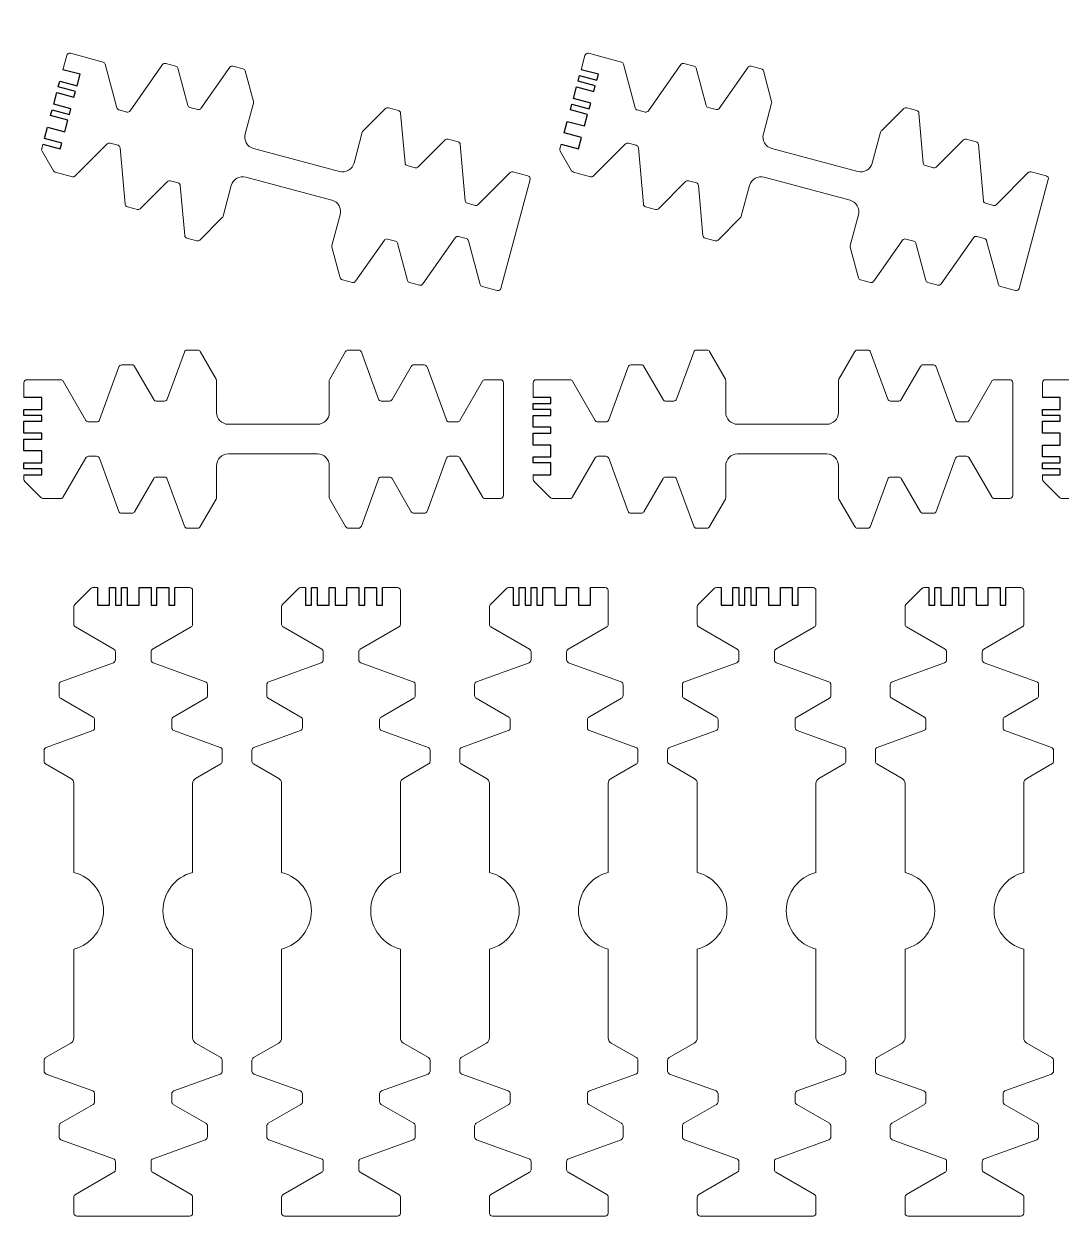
# Model space of a CAD drawing. Header units: millimetres. Extents: x -10 to 1112, y -3314 to 0.
# Drawn here: x 171.6 to 346.3, y -1236.9 to -1036.1 of the extents above; entities that cross this region are included whole.
import ezdxf

# ---------------------------------------------------------------- set-up
doc = ezdxf.new("R2010")
doc.units = ezdxf.units.MM
doc.layers.get('0').update_dxf_attribs({"lineweight": 25, "true_color": 0xffffff})
for name, color, linetype, lineweight, true_color in [('High_Quality', 5, 'Continuous', 25, 0x0000ff), ('Medium_Quality', 4, 'Continuous', 25, 0x00ffff), ('Normal_Quality', 3, 'Continuous', 25, 0x00ff00)]:
    doc.layers.add(name, color=color, linetype=linetype, lineweight=lineweight, true_color=true_color)

# ---------------------------------------------------------------- blocks, each defined once
blk = doc.blocks.new('CTST_UTST_52')
at = {"layer": 'High_Quality'}
for p, q in [((0, 0), (0, -3)), ((1, -3), (1, 0)), ((1, 0), (3, 0)), ((3, 0), (3, -3)), ((5, -3), (5, 0)), ((5, 0), (6, 0)), ((6, 0), (6, -3)), ((7, -3), (7, 0)), ((7, 0), (9, 0)), ((9, 0), (9, -3)), ((10, -3), (10, 0)), ((10, 0), (11, 0)), ((11, 0), (11, -3)), ((13, -3), (13, 0)), ((0, -3), (1, -3)), ((3, -3), (5, -3)), ((6, -3), (7, -3)), ((9, -3), (10, -3)), ((11, -3), (13, -3))]:
    blk.add_line(p, q, dxfattribs=at)
at = {"layer": 'High_Quality', "color": 5, "linetype": 'Continuous', "lineweight": 13, "true_color": 0x0000ff}
for p, q in [((-3.75, -6.64), (2.85, -10.45)), ((15.75, -6.64), (9.15, -10.45)), ((-6.25, -18.64), (-0.65, -21.88)), ((18.25, -18.64), (12.65, -21.88)), ((-8.75, -29.7), (-4.12, -32.38)), ((20.75, -29.7), (16.12, -32.38)), ((3.5, -34.44), (3.5, -49.44)), ((8.5, -34.44), (8.5, -49.44)), ((-8.75, -54.19), (-4.12, -51.51)), ((20.75, -54.19), (16.12, -51.51)), ((-6.25, -65.24), (-0.65, -62.01)), ((18.25, -65.24), (12.65, -62.01)), ((-3.75, -77.24), (2.85, -73.43)), ((15.75, -77.24), (9.15, -73.43))]:
    blk.add_line(p, q, dxfattribs=at)
for centre, start, end in [((1.5, -34.44), 0, 90), ((10.5, -34.44), 90, 180), ((1.5, -49.44), 270, 0), ((10.5, -49.44), 180, 270)]:
    blk.add_arc(centre, 2, start, end, dxfattribs=at)
at = {"layer": 'Medium_Quality', "color": 4, "linetype": 'Continuous', "lineweight": 13, "true_color": 0x00ffff}
for p, q in [((-3.87, -32.44), (1.5, -32.44)), ((15.87, -32.44), (10.5, -32.44)), ((-3.87, -51.44), (1.5, -51.44)), ((15.87, -51.44), (10.5, -51.44))]:
    blk.add_line(p, q, dxfattribs=at)
for centre, start, end in [((-3.87, -31.94), 240, 270), ((15.87, -31.94), 270, 300), ((-3.87, -51.94), 90, 120), ((15.87, -51.94), 60, 90), ((-8.5, -54.62), 120, 180)]:
    blk.add_arc(centre, 0.5, start, end, dxfattribs=at)
at = {"layer": 'Normal_Quality', "color": 3, "lineweight": 13, "true_color": 0x00ff00}
for p, q in [((-0.79, 0), (0, 0)), ((13, 0), (15.5, 0)), ((-3.85, -2.85), (-1.15, -0.15))]:
    blk.add_line(p, q, dxfattribs=at)
at = {"layer": 'Normal_Quality', "color": 3, "linetype": 'Continuous', "lineweight": 13, "true_color": 0x00ff00}
for p, q in [((16, -0.5), (16, -6.21)), ((-4, -3.21), (-4, -6.21)), ((3.1, -12.26), (3.1, -10.89)), ((8.9, -12.26), (8.9, -10.89)), ((-6.17, -15.99), (2.77, -12.73)), ((18.17, -15.99), (9.23, -12.73)), ((-6.5, -16.46), (-6.5, -18.21)), ((18.5, -16.46), (18.5, -18.21)), ((-0.4, -23.68), (-0.4, -22.31)), ((12.4, -23.68), (12.4, -22.31)), ((-8.67, -27.04), (-0.73, -24.15)), ((20.67, -27.04), (12.73, -24.15)), ((-9, -27.51), (-9, -29.27)), ((21, -27.51), (21, -29.27)), ((-9, -56.37), (-9, -54.62)), ((21, -56.37), (21, -54.62)), ((-8.67, -56.84), (-0.73, -59.73)), ((20.67, -56.84), (12.73, -59.73)), ((-0.4, -60.2), (-0.4, -61.58)), ((12.4, -60.2), (12.4, -61.58)), ((-6.5, -67.43), (-6.5, -65.68)), ((18.5, -67.43), (18.5, -65.68)), ((-6.17, -67.9), (2.77, -71.16)), ((18.17, -67.9), (9.23, -71.16)), ((3.1, -71.63), (3.1, -73)), ((8.9, -71.63), (8.9, -73)), ((-4, -80.29), (-4, -77.68)), ((16, -80.29), (16, -77.68)), ((-3.5, -80.79), (15.5, -80.79))]:
    blk.add_line(p, q, dxfattribs=at)
at = {"layer": 'Normal_Quality', "color": 3, "lineweight": 13, "true_color": 0x00ff00}
for centre, start, end in [((15.5, -0.5), 0, 90), ((-0.79, -0.5), 90, 135), ((-3.5, -3.21), 135, 180)]:
    blk.add_arc(centre, 0.5, start, end, dxfattribs=at)
at = {"layer": 'Normal_Quality', "color": 3, "linetype": 'Continuous', "lineweight": 13, "true_color": 0x00ff00}
for centre, start, end in [((-3.5, -6.21), 180, 240), ((15.5, -6.21), 300, 0), ((2.6, -10.89), 0, 60), ((9.4, -10.89), 120, 180), ((2.6, -12.26), 290, 0), ((9.4, -12.26), 180, 250), ((-6, -16.46), 110, 180), ((18, -16.46), 0, 70), ((-6, -18.21), 180, 240), ((18, -18.21), 300, 0), ((-0.9, -22.31), 0, 60), ((12.9, -22.31), 120, 180), ((-0.9, -23.68), 290, 0), ((12.9, -23.68), 180, 250), ((-8.5, -27.51), 110, 180), ((20.5, -27.51), 0, 70), ((-8.5, -29.27), 180, 240), ((20.5, -29.27), 300, 0), ((20.5, -54.62), 0, 60), ((-8.5, -56.37), 180, 250), ((20.5, -56.37), 290, 0), ((-0.9, -60.2), 0, 70), ((12.9, -60.2), 110, 180), ((-0.9, -61.58), 300, 0), ((12.9, -61.58), 180, 240), ((-6, -65.68), 120, 180), ((18, -65.68), 0, 60), ((-6, -67.43), 180, 250), ((18, -67.43), 290, 0), ((2.6, -71.63), 0, 70), ((9.4, -71.63), 110, 180), ((2.6, -73), 300, 0), ((9.4, -73), 180, 240), ((-3.5, -77.68), 120, 180), ((15.5, -77.68), 0, 60), ((-3.5, -80.29), 180, 270), ((15.5, -80.29), 270, 0)]:
    blk.add_arc(centre, 0.5, start, end, dxfattribs=at)
blk = doc.blocks.new('CTST_UTST_53')
at = {"layer": 'High_Quality'}
for p, q in [((0, 0), (0, -3)), ((2, -3), (2, 0)), ((2, 0), (4, 0)), ((4, 0), (4, -3)), ((6, -3), (6, 0)), ((6, 0), (7, 0)), ((7, 0), (7, -3)), ((8, -3), (8, 0)), ((8, 0), (10, 0)), ((10, 0), (10, -3)), ((11, -3), (11, 0)), ((11, 0), (12, 0)), ((12, 0), (12, -3)), ((13, -3), (13, 0)), ((0, -3), (2, -3)), ((4, -3), (6, -3)), ((7, -3), (8, -3)), ((10, -3), (11, -3)), ((12, -3), (13, -3))]:
    blk.add_line(p, q, dxfattribs=at)
at = {"layer": 'High_Quality', "color": 5, "linetype": 'Continuous', "lineweight": 13, "true_color": 0x0000ff}
for p, q in [((-3.75, -6.64), (2.85, -10.45)), ((15.75, -6.64), (9.15, -10.45)), ((-6.25, -18.64), (-0.65, -21.88)), ((18.25, -18.64), (12.65, -21.88)), ((-8.75, -29.7), (-4.12, -32.38)), ((20.75, -29.7), (16.12, -32.38)), ((3.5, -34.44), (3.5, -49.44)), ((8.5, -34.44), (8.5, -49.44)), ((-8.75, -54.19), (-4.12, -51.51)), ((20.75, -54.19), (16.12, -51.51)), ((-6.25, -65.24), (-0.65, -62.01)), ((18.25, -65.24), (12.65, -62.01)), ((-3.75, -77.24), (2.85, -73.43)), ((15.75, -77.24), (9.15, -73.43))]:
    blk.add_line(p, q, dxfattribs=at)
for centre, start, end in [((1.5, -34.44), 0, 90), ((10.5, -34.44), 90, 180), ((1.5, -49.44), 270, 0), ((10.5, -49.44), 180, 270)]:
    blk.add_arc(centre, 2, start, end, dxfattribs=at)
at = {"layer": 'Medium_Quality', "color": 4, "linetype": 'Continuous', "lineweight": 13, "true_color": 0x00ffff}
for p, q in [((-3.87, -32.44), (1.5, -32.44)), ((15.87, -32.44), (10.5, -32.44)), ((-3.87, -51.44), (1.5, -51.44)), ((15.87, -51.44), (10.5, -51.44))]:
    blk.add_line(p, q, dxfattribs=at)
for centre, start, end in [((-3.87, -31.94), 240, 270), ((15.87, -31.94), 270, 300), ((-3.87, -51.94), 90, 120), ((15.87, -51.94), 60, 90), ((-8.5, -54.62), 120, 180)]:
    blk.add_arc(centre, 0.5, start, end, dxfattribs=at)
at = {"layer": 'Normal_Quality', "color": 3, "lineweight": 13, "true_color": 0x00ff00}
for p, q in [((-0.79, 0), (0, 0)), ((13, 0), (15.5, 0)), ((-3.85, -2.85), (-1.15, -0.15))]:
    blk.add_line(p, q, dxfattribs=at)
at = {"layer": 'Normal_Quality', "color": 3, "linetype": 'Continuous', "lineweight": 13, "true_color": 0x00ff00}
for p, q in [((16, -0.5), (16, -6.21)), ((-4, -3.21), (-4, -6.21)), ((3.1, -12.26), (3.1, -10.89)), ((8.9, -12.26), (8.9, -10.89)), ((-6.17, -15.99), (2.77, -12.73)), ((18.17, -15.99), (9.23, -12.73)), ((-6.5, -16.46), (-6.5, -18.21)), ((18.5, -16.46), (18.5, -18.21)), ((-0.4, -23.68), (-0.4, -22.31)), ((12.4, -23.68), (12.4, -22.31)), ((-8.67, -27.04), (-0.73, -24.15)), ((20.67, -27.04), (12.73, -24.15)), ((-9, -27.51), (-9, -29.27)), ((21, -27.51), (21, -29.27)), ((-9, -56.37), (-9, -54.62)), ((21, -56.37), (21, -54.62)), ((-8.67, -56.84), (-0.73, -59.73)), ((20.67, -56.84), (12.73, -59.73)), ((-0.4, -60.2), (-0.4, -61.58)), ((12.4, -60.2), (12.4, -61.58)), ((-6.5, -67.43), (-6.5, -65.68)), ((18.5, -67.43), (18.5, -65.68)), ((-6.17, -67.9), (2.77, -71.16)), ((18.17, -67.9), (9.23, -71.16)), ((3.1, -71.63), (3.1, -73)), ((8.9, -71.63), (8.9, -73)), ((-4, -80.29), (-4, -77.68)), ((16, -80.29), (16, -77.68)), ((-3.5, -80.79), (15.5, -80.79))]:
    blk.add_line(p, q, dxfattribs=at)
at = {"layer": 'Normal_Quality', "color": 3, "lineweight": 13, "true_color": 0x00ff00}
for centre, start, end in [((15.5, -0.5), 0, 90), ((-0.79, -0.5), 90, 135), ((-3.5, -3.21), 135, 180)]:
    blk.add_arc(centre, 0.5, start, end, dxfattribs=at)
at = {"layer": 'Normal_Quality', "color": 3, "linetype": 'Continuous', "lineweight": 13, "true_color": 0x00ff00}
for centre, start, end in [((-3.5, -6.21), 180, 240), ((15.5, -6.21), 300, 0), ((2.6, -10.89), 0, 60), ((9.4, -10.89), 120, 180), ((2.6, -12.26), 290, 0), ((9.4, -12.26), 180, 250), ((-6, -16.46), 110, 180), ((18, -16.46), 0, 70), ((-6, -18.21), 180, 240), ((18, -18.21), 300, 0), ((-0.9, -22.31), 0, 60), ((12.9, -22.31), 120, 180), ((-0.9, -23.68), 290, 0), ((12.9, -23.68), 180, 250), ((-8.5, -27.51), 110, 180), ((20.5, -27.51), 0, 70), ((-8.5, -29.27), 180, 240), ((20.5, -29.27), 300, 0), ((20.5, -54.62), 0, 60), ((-8.5, -56.37), 180, 250), ((20.5, -56.37), 290, 0), ((-0.9, -60.2), 0, 70), ((12.9, -60.2), 110, 180), ((-0.9, -61.58), 300, 0), ((12.9, -61.58), 180, 240), ((-6, -65.68), 120, 180), ((18, -65.68), 0, 60), ((-6, -67.43), 180, 250), ((18, -67.43), 290, 0), ((2.6, -71.63), 0, 70), ((9.4, -71.63), 110, 180), ((2.6, -73), 300, 0), ((9.4, -73), 180, 240), ((-3.5, -77.68), 120, 180), ((15.5, -77.68), 0, 60), ((-3.5, -80.29), 180, 270), ((15.5, -80.29), 270, 0)]:
    blk.add_arc(centre, 0.5, start, end, dxfattribs=at)
blk = doc.blocks.new('CTST_UTST_62')
at = {"layer": 'High_Quality'}
for p, q in [((0, 0), (0, -3)), ((1, -3), (1, 0)), ((1, 0), (2, 0)), ((2, 0), (2, -3)), ((4, -3), (4, 0)), ((4, 0), (6, 0)), ((6, 0), (6, -3)), ((7, -3), (7, 0)), ((7, 0), (9, 0)), ((9, 0), (9, -3)), ((10, -3), (10, 0)), ((10, 0), (11, 0)), ((11, 0), (11, -3)), ((13, -3), (13, 0)), ((0, -3), (1, -3)), ((2, -3), (4, -3)), ((6, -3), (7, -3)), ((9, -3), (10, -3)), ((11, -3), (13, -3))]:
    blk.add_line(p, q, dxfattribs=at)
at = {"layer": 'High_Quality', "color": 5, "linetype": 'Continuous', "lineweight": 13, "true_color": 0x0000ff}
for p, q in [((-3.75, -6.64), (2.85, -10.45)), ((15.75, -6.64), (9.15, -10.45)), ((-6.25, -18.64), (-0.65, -21.88)), ((18.25, -18.64), (12.65, -21.88)), ((-8.75, -29.7), (-4.12, -32.38)), ((20.75, -29.7), (16.12, -32.38)), ((3.5, -34.44), (3.5, -49.44)), ((8.5, -34.44), (8.5, -49.44)), ((-8.75, -54.19), (-4.12, -51.51)), ((20.75, -54.19), (16.12, -51.51)), ((-6.25, -65.24), (-0.65, -62.01)), ((18.25, -65.24), (12.65, -62.01)), ((-3.75, -77.24), (2.85, -73.43)), ((15.75, -77.24), (9.15, -73.43))]:
    blk.add_line(p, q, dxfattribs=at)
for centre, start, end in [((1.5, -34.44), 0, 90), ((10.5, -34.44), 90, 180), ((1.5, -49.44), 270, 0), ((10.5, -49.44), 180, 270)]:
    blk.add_arc(centre, 2, start, end, dxfattribs=at)
at = {"layer": 'Medium_Quality', "color": 4, "linetype": 'Continuous', "lineweight": 13, "true_color": 0x00ffff}
for p, q in [((-3.87, -32.44), (1.5, -32.44)), ((15.87, -32.44), (10.5, -32.44)), ((-3.87, -51.44), (1.5, -51.44)), ((15.87, -51.44), (10.5, -51.44))]:
    blk.add_line(p, q, dxfattribs=at)
for centre, start, end in [((-3.87, -31.94), 240, 270), ((15.87, -31.94), 270, 300), ((-3.87, -51.94), 90, 120), ((15.87, -51.94), 60, 90), ((-8.5, -54.62), 120, 180)]:
    blk.add_arc(centre, 0.5, start, end, dxfattribs=at)
at = {"layer": 'Normal_Quality', "color": 3, "lineweight": 13, "true_color": 0x00ff00}
for p, q in [((-0.79, 0), (0, 0)), ((13, 0), (15.5, 0)), ((-3.85, -2.85), (-1.15, -0.15))]:
    blk.add_line(p, q, dxfattribs=at)
at = {"layer": 'Normal_Quality', "color": 3, "linetype": 'Continuous', "lineweight": 13, "true_color": 0x00ff00}
for p, q in [((16, -0.5), (16, -6.21)), ((-4, -3.21), (-4, -6.21)), ((3.1, -12.26), (3.1, -10.89)), ((8.9, -12.26), (8.9, -10.89)), ((-6.17, -15.99), (2.77, -12.73)), ((18.17, -15.99), (9.23, -12.73)), ((-6.5, -16.46), (-6.5, -18.21)), ((18.5, -16.46), (18.5, -18.21)), ((-0.4, -23.68), (-0.4, -22.31)), ((12.4, -23.68), (12.4, -22.31)), ((-8.67, -27.04), (-0.73, -24.15)), ((20.67, -27.04), (12.73, -24.15)), ((-9, -27.51), (-9, -29.27)), ((21, -27.51), (21, -29.27)), ((-9, -56.37), (-9, -54.62)), ((21, -56.37), (21, -54.62)), ((-8.67, -56.84), (-0.73, -59.73)), ((20.67, -56.84), (12.73, -59.73)), ((-0.4, -60.2), (-0.4, -61.58)), ((12.4, -60.2), (12.4, -61.58)), ((-6.5, -67.43), (-6.5, -65.68)), ((18.5, -67.43), (18.5, -65.68)), ((-6.17, -67.9), (2.77, -71.16)), ((18.17, -67.9), (9.23, -71.16)), ((3.1, -71.63), (3.1, -73)), ((8.9, -71.63), (8.9, -73)), ((-4, -80.29), (-4, -77.68)), ((16, -80.29), (16, -77.68)), ((-3.5, -80.79), (15.5, -80.79))]:
    blk.add_line(p, q, dxfattribs=at)
at = {"layer": 'Normal_Quality', "color": 3, "lineweight": 13, "true_color": 0x00ff00}
for centre, start, end in [((15.5, -0.5), 0, 90), ((-0.79, -0.5), 90, 135), ((-3.5, -3.21), 135, 180)]:
    blk.add_arc(centre, 0.5, start, end, dxfattribs=at)
at = {"layer": 'Normal_Quality', "color": 3, "linetype": 'Continuous', "lineweight": 13, "true_color": 0x00ff00}
for centre, start, end in [((-3.5, -6.21), 180, 240), ((15.5, -6.21), 300, 0), ((2.6, -10.89), 0, 60), ((9.4, -10.89), 120, 180), ((2.6, -12.26), 290, 0), ((9.4, -12.26), 180, 250), ((-6, -16.46), 110, 180), ((18, -16.46), 0, 70), ((-6, -18.21), 180, 240), ((18, -18.21), 300, 0), ((-0.9, -22.31), 0, 60), ((12.9, -22.31), 120, 180), ((-0.9, -23.68), 290, 0), ((12.9, -23.68), 180, 250), ((-8.5, -27.51), 110, 180), ((20.5, -27.51), 0, 70), ((-8.5, -29.27), 180, 240), ((20.5, -29.27), 300, 0), ((20.5, -54.62), 0, 60), ((-8.5, -56.37), 180, 250), ((20.5, -56.37), 290, 0), ((-0.9, -60.2), 0, 70), ((12.9, -60.2), 110, 180), ((-0.9, -61.58), 300, 0), ((12.9, -61.58), 180, 240), ((-6, -65.68), 120, 180), ((18, -65.68), 0, 60), ((-6, -67.43), 180, 250), ((18, -67.43), 290, 0), ((2.6, -71.63), 0, 70), ((9.4, -71.63), 110, 180), ((2.6, -73), 300, 0), ((9.4, -73), 180, 240), ((-3.5, -77.68), 120, 180), ((15.5, -77.68), 0, 60), ((-3.5, -80.29), 180, 270), ((15.5, -80.29), 270, 0)]:
    blk.add_arc(centre, 0.5, start, end, dxfattribs=at)
blk = doc.blocks.new('CTST_UTST_63')
at = {"layer": 'High_Quality'}
for p, q in [((0, 0), (0, -3)), ((2, -3), (2, 0)), ((2, 0), (3, 0)), ((3, 0), (3, -3)), ((5, -3), (5, 0)), ((5, 0), (7, 0)), ((7, 0), (7, -3)), ((8, -3), (8, 0)), ((8, 0), (10, 0)), ((10, 0), (10, -3)), ((11, -3), (11, 0)), ((11, 0), (12, 0)), ((12, 0), (12, -3)), ((13, -3), (13, 0)), ((0, -3), (2, -3)), ((3, -3), (5, -3)), ((7, -3), (8, -3)), ((10, -3), (11, -3)), ((12, -3), (13, -3))]:
    blk.add_line(p, q, dxfattribs=at)
at = {"layer": 'High_Quality', "color": 5, "linetype": 'Continuous', "lineweight": 13, "true_color": 0x0000ff}
for p, q in [((-3.75, -6.64), (2.85, -10.45)), ((15.75, -6.64), (9.15, -10.45)), ((-6.25, -18.64), (-0.65, -21.88)), ((18.25, -18.64), (12.65, -21.88)), ((-8.75, -29.7), (-4.12, -32.38)), ((20.75, -29.7), (16.12, -32.38)), ((3.5, -34.44), (3.5, -49.44)), ((8.5, -34.44), (8.5, -49.44)), ((-8.75, -54.19), (-4.12, -51.51)), ((20.75, -54.19), (16.12, -51.51)), ((-6.25, -65.24), (-0.65, -62.01)), ((18.25, -65.24), (12.65, -62.01)), ((-3.75, -77.24), (2.85, -73.43)), ((15.75, -77.24), (9.15, -73.43))]:
    blk.add_line(p, q, dxfattribs=at)
for centre, start, end in [((1.5, -34.44), 0, 90), ((10.5, -34.44), 90, 180), ((1.5, -49.44), 270, 0), ((10.5, -49.44), 180, 270)]:
    blk.add_arc(centre, 2, start, end, dxfattribs=at)
at = {"layer": 'Medium_Quality', "color": 4, "linetype": 'Continuous', "lineweight": 13, "true_color": 0x00ffff}
for p, q in [((-3.87, -32.44), (1.5, -32.44)), ((15.87, -32.44), (10.5, -32.44)), ((-3.87, -51.44), (1.5, -51.44)), ((15.87, -51.44), (10.5, -51.44))]:
    blk.add_line(p, q, dxfattribs=at)
for centre, start, end in [((-3.87, -31.94), 240, 270), ((15.87, -31.94), 270, 300), ((-3.87, -51.94), 90, 120), ((15.87, -51.94), 60, 90), ((-8.5, -54.62), 120, 180)]:
    blk.add_arc(centre, 0.5, start, end, dxfattribs=at)
at = {"layer": 'Normal_Quality', "color": 3, "lineweight": 13, "true_color": 0x00ff00}
for p, q in [((-0.79, 0), (0, 0)), ((13, 0), (15.5, 0)), ((-3.85, -2.85), (-1.15, -0.15))]:
    blk.add_line(p, q, dxfattribs=at)
at = {"layer": 'Normal_Quality', "color": 3, "linetype": 'Continuous', "lineweight": 13, "true_color": 0x00ff00}
for p, q in [((16, -0.5), (16, -6.21)), ((-4, -3.21), (-4, -6.21)), ((3.1, -12.26), (3.1, -10.89)), ((8.9, -12.26), (8.9, -10.89)), ((-6.17, -15.99), (2.77, -12.73)), ((18.17, -15.99), (9.23, -12.73)), ((-6.5, -16.46), (-6.5, -18.21)), ((18.5, -16.46), (18.5, -18.21)), ((-0.4, -23.68), (-0.4, -22.31)), ((12.4, -23.68), (12.4, -22.31)), ((-8.67, -27.04), (-0.73, -24.15)), ((20.67, -27.04), (12.73, -24.15)), ((-9, -27.51), (-9, -29.27)), ((21, -27.51), (21, -29.27)), ((-9, -56.37), (-9, -54.62)), ((21, -56.37), (21, -54.62)), ((-8.67, -56.84), (-0.73, -59.73)), ((20.67, -56.84), (12.73, -59.73)), ((-0.4, -60.2), (-0.4, -61.58)), ((12.4, -60.2), (12.4, -61.58)), ((-6.5, -67.43), (-6.5, -65.68)), ((18.5, -67.43), (18.5, -65.68)), ((-6.17, -67.9), (2.77, -71.16)), ((18.17, -67.9), (9.23, -71.16)), ((3.1, -71.63), (3.1, -73)), ((8.9, -71.63), (8.9, -73)), ((-4, -80.29), (-4, -77.68)), ((16, -80.29), (16, -77.68)), ((-3.5, -80.79), (15.5, -80.79))]:
    blk.add_line(p, q, dxfattribs=at)
at = {"layer": 'Normal_Quality', "color": 3, "lineweight": 13, "true_color": 0x00ff00}
for centre, start, end in [((15.5, -0.5), 0, 90), ((-0.79, -0.5), 90, 135), ((-3.5, -3.21), 135, 180)]:
    blk.add_arc(centre, 0.5, start, end, dxfattribs=at)
at = {"layer": 'Normal_Quality', "color": 3, "linetype": 'Continuous', "lineweight": 13, "true_color": 0x00ff00}
for centre, start, end in [((-3.5, -6.21), 180, 240), ((15.5, -6.21), 300, 0), ((2.6, -10.89), 0, 60), ((9.4, -10.89), 120, 180), ((2.6, -12.26), 290, 0), ((9.4, -12.26), 180, 250), ((-6, -16.46), 110, 180), ((18, -16.46), 0, 70), ((-6, -18.21), 180, 240), ((18, -18.21), 300, 0), ((-0.9, -22.31), 0, 60), ((12.9, -22.31), 120, 180), ((-0.9, -23.68), 290, 0), ((12.9, -23.68), 180, 250), ((-8.5, -27.51), 110, 180), ((20.5, -27.51), 0, 70), ((-8.5, -29.27), 180, 240), ((20.5, -29.27), 300, 0), ((20.5, -54.62), 0, 60), ((-8.5, -56.37), 180, 250), ((20.5, -56.37), 290, 0), ((-0.9, -60.2), 0, 70), ((12.9, -60.2), 110, 180), ((-0.9, -61.58), 300, 0), ((12.9, -61.58), 180, 240), ((-6, -65.68), 120, 180), ((18, -65.68), 0, 60), ((-6, -67.43), 180, 250), ((18, -67.43), 290, 0), ((2.6, -71.63), 0, 70), ((9.4, -71.63), 110, 180), ((2.6, -73), 300, 0), ((9.4, -73), 180, 240), ((-3.5, -77.68), 120, 180), ((15.5, -77.68), 0, 60), ((-3.5, -80.29), 180, 270), ((15.5, -80.29), 270, 0)]:
    blk.add_arc(centre, 0.5, start, end, dxfattribs=at)
blk = doc.blocks.new('CTST_UTST_64')
at = {"layer": 'High_Quality'}
for p, q in [((0, 0), (0, -3)), ((1, -3), (1, 0)), ((1, 0), (2, 0)), ((2, 0), (2, -3)), ((3, -3), (3, 0)), ((3, 0), (5, 0)), ((5, 0), (5, -3)), ((7, -3), (7, 0)), ((7, 0), (9, 0)), ((9, 0), (9, -3)), ((10, -3), (10, 0)), ((10, 0), (11, 0)), ((11, 0), (11, -3)), ((13, -3), (13, 0)), ((0, -3), (1, -3)), ((2, -3), (3, -3)), ((5, -3), (7, -3)), ((9, -3), (10, -3)), ((11, -3), (13, -3))]:
    blk.add_line(p, q, dxfattribs=at)
at = {"layer": 'High_Quality', "color": 5, "linetype": 'Continuous', "lineweight": 13, "true_color": 0x0000ff}
for p, q in [((-3.75, -6.64), (2.85, -10.45)), ((15.75, -6.64), (9.15, -10.45)), ((-6.25, -18.64), (-0.65, -21.88)), ((18.25, -18.64), (12.65, -21.88)), ((-8.75, -29.7), (-4.12, -32.38)), ((20.75, -29.7), (16.12, -32.38)), ((3.5, -34.44), (3.5, -49.44)), ((8.5, -34.44), (8.5, -49.44)), ((-8.75, -54.19), (-4.12, -51.51)), ((20.75, -54.19), (16.12, -51.51)), ((-6.25, -65.24), (-0.65, -62.01)), ((18.25, -65.24), (12.65, -62.01)), ((-3.75, -77.24), (2.85, -73.43)), ((15.75, -77.24), (9.15, -73.43))]:
    blk.add_line(p, q, dxfattribs=at)
for centre, start, end in [((1.5, -34.44), 0, 90), ((10.5, -34.44), 90, 180), ((1.5, -49.44), 270, 0), ((10.5, -49.44), 180, 270)]:
    blk.add_arc(centre, 2, start, end, dxfattribs=at)
at = {"layer": 'Medium_Quality', "color": 4, "linetype": 'Continuous', "lineweight": 13, "true_color": 0x00ffff}
for p, q in [((-3.87, -32.44), (1.5, -32.44)), ((15.87, -32.44), (10.5, -32.44)), ((-3.87, -51.44), (1.5, -51.44)), ((15.87, -51.44), (10.5, -51.44))]:
    blk.add_line(p, q, dxfattribs=at)
for centre, start, end in [((-3.87, -31.94), 240, 270), ((15.87, -31.94), 270, 300), ((-3.87, -51.94), 90, 120), ((15.87, -51.94), 60, 90), ((-8.5, -54.62), 120, 180)]:
    blk.add_arc(centre, 0.5, start, end, dxfattribs=at)
at = {"layer": 'Normal_Quality', "color": 3, "lineweight": 13, "true_color": 0x00ff00}
for p, q in [((-0.79, 0), (0, 0)), ((13, 0), (15.5, 0)), ((-3.85, -2.85), (-1.15, -0.15))]:
    blk.add_line(p, q, dxfattribs=at)
at = {"layer": 'Normal_Quality', "color": 3, "linetype": 'Continuous', "lineweight": 13, "true_color": 0x00ff00}
for p, q in [((16, -0.5), (16, -6.21)), ((-4, -3.21), (-4, -6.21)), ((3.1, -12.26), (3.1, -10.89)), ((8.9, -12.26), (8.9, -10.89)), ((-6.17, -15.99), (2.77, -12.73)), ((18.17, -15.99), (9.23, -12.73)), ((-6.5, -16.46), (-6.5, -18.21)), ((18.5, -16.46), (18.5, -18.21)), ((-0.4, -23.68), (-0.4, -22.31)), ((12.4, -23.68), (12.4, -22.31)), ((-8.67, -27.04), (-0.73, -24.15)), ((20.67, -27.04), (12.73, -24.15)), ((-9, -27.51), (-9, -29.27)), ((21, -27.51), (21, -29.27)), ((-9, -56.37), (-9, -54.62)), ((21, -56.37), (21, -54.62)), ((-8.67, -56.84), (-0.73, -59.73)), ((20.67, -56.84), (12.73, -59.73)), ((-0.4, -60.2), (-0.4, -61.58)), ((12.4, -60.2), (12.4, -61.58)), ((-6.5, -67.43), (-6.5, -65.68)), ((18.5, -67.43), (18.5, -65.68)), ((-6.17, -67.9), (2.77, -71.16)), ((18.17, -67.9), (9.23, -71.16)), ((3.1, -71.63), (3.1, -73)), ((8.9, -71.63), (8.9, -73)), ((-4, -80.29), (-4, -77.68)), ((16, -80.29), (16, -77.68)), ((-3.5, -80.79), (15.5, -80.79))]:
    blk.add_line(p, q, dxfattribs=at)
at = {"layer": 'Normal_Quality', "color": 3, "lineweight": 13, "true_color": 0x00ff00}
for centre, start, end in [((15.5, -0.5), 0, 90), ((-0.79, -0.5), 90, 135), ((-3.5, -3.21), 135, 180)]:
    blk.add_arc(centre, 0.5, start, end, dxfattribs=at)
at = {"layer": 'Normal_Quality', "color": 3, "linetype": 'Continuous', "lineweight": 13, "true_color": 0x00ff00}
for centre, start, end in [((-3.5, -6.21), 180, 240), ((15.5, -6.21), 300, 0), ((2.6, -10.89), 0, 60), ((9.4, -10.89), 120, 180), ((2.6, -12.26), 290, 0), ((9.4, -12.26), 180, 250), ((-6, -16.46), 110, 180), ((18, -16.46), 0, 70), ((-6, -18.21), 180, 240), ((18, -18.21), 300, 0), ((-0.9, -22.31), 0, 60), ((12.9, -22.31), 120, 180), ((-0.9, -23.68), 290, 0), ((12.9, -23.68), 180, 250), ((-8.5, -27.51), 110, 180), ((20.5, -27.51), 0, 70), ((-8.5, -29.27), 180, 240), ((20.5, -29.27), 300, 0), ((20.5, -54.62), 0, 60), ((-8.5, -56.37), 180, 250), ((20.5, -56.37), 290, 0), ((-0.9, -60.2), 0, 70), ((12.9, -60.2), 110, 180), ((-0.9, -61.58), 300, 0), ((12.9, -61.58), 180, 240), ((-6, -65.68), 120, 180), ((18, -65.68), 0, 60), ((-6, -67.43), 180, 250), ((18, -67.43), 290, 0), ((2.6, -71.63), 0, 70), ((9.4, -71.63), 110, 180), ((2.6, -73), 300, 0), ((9.4, -73), 180, 240), ((-3.5, -77.68), 120, 180), ((15.5, -77.68), 0, 60), ((-3.5, -80.29), 180, 270), ((15.5, -80.29), 270, 0)]:
    blk.add_arc(centre, 0.5, start, end, dxfattribs=at)
blk = doc.blocks.new('CTLG_NT06_05')
at = {"layer": 'High_Quality'}
for p, q in [((0, 0), (0, -3)), ((2, -3), (2, 0)), ((2, 0), (3, 0)), ((3, 0), (3, -3)), ((4, -3), (4, 0)), ((4, 0), (5, 0)), ((5, 0), (5, -3)), ((7, -3), (7, 0)), ((7, 0), (9, 0)), ((9, 0), (9, -3)), ((10, -3), (10, 0)), ((10, 0), (12, 0)), ((12, 0), (12, -3)), ((13, -3), (13, 0)), ((0, -3), (2, -3)), ((3, -3), (4, -3)), ((5, -3), (7, -3)), ((9, -3), (10, -3)), ((12, -3), (13, -3))]:
    blk.add_line(p, q, dxfattribs=at)
at = {"layer": 'High_Quality', "color": 5, "linetype": 'Continuous', "lineweight": 13, "true_color": 0x0000ff}
for centre, start, end in [((-5.67, -54.44), 284.4775, 75.5225), ((17.67, -54.44), 104.4775, 255.5225)]:
    blk.add_arc(centre, 6.67, start, end, dxfattribs=at)
at = {"layer": 'Medium_Quality', "color": 4, "linetype": 'Continuous', "lineweight": 13, "true_color": 0x00ffff}
for p, q in [((-3.75, -6.64), (2.75, -10.4)), ((15.75, -6.64), (9.25, -10.4)), ((-6.25, -18.64), (-0.75, -21.82)), ((18.25, -18.64), (12.75, -21.82)), ((-8.75, -29.7), (-4.5, -32.16)), ((20.75, -29.7), (16.5, -32.16)), ((-4, -33.02), (-4, -47.99)), ((16, -33.02), (16, -47.99)), ((-4, -75.87), (-4, -60.9)), ((16, -75.87), (16, -60.9)), ((-8.75, -79.19), (-4.5, -76.73)), ((20.75, -79.19), (16.5, -76.73)), ((-6.25, -90.24), (-0.75, -87.07)), ((18.25, -90.24), (12.75, -87.07)), ((-3.75, -102.24), (2.75, -98.49)), ((15.75, -102.24), (9.25, -98.49))]:
    blk.add_line(p, q, dxfattribs=at)
for centre, start, end in [((-5, -33.02), 0, 60), ((17, -33.02), 120, 180), ((-5, -75.87), 300, 0), ((17, -75.87), 180, 240)]:
    blk.add_arc(centre, 1, start, end, dxfattribs=at)
at = {"layer": 'Normal_Quality', "color": 3, "lineweight": 13, "true_color": 0x00ff00}
for p, q in [((13, 0), (15.5, 0)), ((-3.85, -2.85), (-1.15, -0.15)), ((-0.79, 0), (0, 0))]:
    blk.add_line(p, q, dxfattribs=at)
at = {"layer": 'Normal_Quality', "color": 3, "linetype": 'Continuous', "lineweight": 13, "true_color": 0x00ff00}
for p, q in [((16, -0.5), (16, -6.21)), ((-4, -3.21), (-4, -6.21)), ((3, -10.83), (3, -12.19)), ((9, -10.83), (9, -12.19)), ((2.67, -12.66), (-6.17, -15.88)), ((9.33, -12.66), (18.17, -15.88)), ((-6.5, -16.35), (-6.5, -18.21)), ((18.5, -16.35), (18.5, -18.21)), ((-0.83, -24.08), (-8.67, -26.94)), ((-0.5, -22.25), (-0.5, -23.61)), ((12.5, -22.25), (12.5, -23.61)), ((12.83, -24.08), (20.67, -26.94)), ((-9, -27.41), (-9, -29.27)), ((21, -27.41), (21, -29.27)), ((-9, -81.48), (-9, -79.62)), ((21, -81.48), (21, -79.62)), ((-0.83, -84.8), (-8.67, -81.95)), ((12.83, -84.8), (20.67, -81.95)), ((-0.5, -86.64), (-0.5, -85.27)), ((12.5, -86.64), (12.5, -85.27)), ((-6.5, -92.54), (-6.5, -90.68)), ((18.5, -92.54), (18.5, -90.68)), ((2.67, -96.23), (-6.17, -93.01)), ((9.33, -96.23), (18.17, -93.01)), ((3, -98.06), (3, -96.7)), ((9, -98.06), (9, -96.7)), ((-4, -105.39), (-4, -102.68)), ((16, -105.39), (16, -102.68)), ((15.5, -105.89), (-3.5, -105.89))]:
    blk.add_line(p, q, dxfattribs=at)
at = {"layer": 'Normal_Quality', "color": 3, "lineweight": 13, "true_color": 0x00ff00}
for centre, start, end in [((-0.79, -0.5), 90, 135), ((15.5, -0.5), 0, 90), ((-3.5, -3.21), 135, 180)]:
    blk.add_arc(centre, 0.5, start, end, dxfattribs=at)
at = {"layer": 'Normal_Quality', "color": 3, "linetype": 'Continuous', "lineweight": 13, "true_color": 0x00ff00}
for centre, start, end in [((-3.5, -6.21), 180, 240), ((15.5, -6.21), 300, 0), ((2.5, -10.83), 0, 60), ((9.5, -10.83), 120, 180), ((2.5, -12.19), 290, 0), ((9.5, -12.19), 180, 250), ((-6, -16.35), 110, 180), ((18, -16.35), 0, 70), ((-6, -18.21), 180, 240), ((18, -18.21), 300, 0), ((-1, -22.25), 0, 60), ((13, -22.25), 120, 180), ((-1, -23.61), 290, 0), ((13, -23.61), 180, 250), ((-8.5, -27.41), 110, 180), ((20.5, -27.41), 0, 70), ((-8.5, -29.27), 180, 240), ((20.5, -29.27), 300, 0), ((-8.5, -79.62), 120, 180), ((20.5, -79.62), 0, 60), ((-8.5, -81.48), 180, 250), ((20.5, -81.48), 290, 0), ((-1, -85.27), 0, 70), ((13, -85.27), 110, 180), ((-1, -86.64), 300, 0), ((13, -86.64), 180, 240), ((-6, -90.68), 120, 180), ((18, -90.68), 0, 60), ((-6, -92.54), 180, 250), ((18, -92.54), 290, 0), ((2.5, -96.7), 0, 70), ((9.5, -96.7), 110, 180), ((2.5, -98.06), 300, 0), ((9.5, -98.06), 180, 240), ((-3.5, -102.68), 120, 180), ((15.5, -102.68), 0, 60), ((-3.5, -105.39), 180, 270), ((15.5, -105.39), 270, 0)]:
    blk.add_arc(centre, 0.5, start, end, dxfattribs=at)
blk = doc.blocks.new('CTLG_NT06_06')
at = {"layer": 'High_Quality'}
for p, q in [((0, 0), (0, -3)), ((1, -3), (1, 0)), ((1, 0), (2, 0)), ((2, 0), (2, -3)), ((4, -3), (4, 0)), ((4, 0), (5, 0)), ((5, 0), (5, -3)), ((7, -3), (7, 0)), ((7, 0), (9, 0)), ((9, 0), (9, -3)), ((10, -3), (10, 0)), ((10, 0), (12, 0)), ((12, 0), (12, -3)), ((13, -3), (13, 0)), ((0, -3), (1, -3)), ((2, -3), (4, -3)), ((5, -3), (7, -3)), ((9, -3), (10, -3)), ((12, -3), (13, -3))]:
    blk.add_line(p, q, dxfattribs=at)
at = {"layer": 'High_Quality', "color": 5, "linetype": 'Continuous', "lineweight": 13, "true_color": 0x0000ff}
for centre, start, end in [((-5.67, -54.44), 284.4775, 75.5225), ((17.67, -54.44), 104.4775, 255.5225)]:
    blk.add_arc(centre, 6.67, start, end, dxfattribs=at)
at = {"layer": 'Medium_Quality', "color": 4, "linetype": 'Continuous', "lineweight": 13, "true_color": 0x00ffff}
for p, q in [((-3.75, -6.64), (2.75, -10.4)), ((15.75, -6.64), (9.25, -10.4)), ((-6.25, -18.64), (-0.75, -21.82)), ((18.25, -18.64), (12.75, -21.82)), ((-8.75, -29.7), (-4.5, -32.16)), ((20.75, -29.7), (16.5, -32.16)), ((-4, -33.02), (-4, -47.99)), ((16, -33.02), (16, -47.99)), ((-4, -75.87), (-4, -60.9)), ((16, -75.87), (16, -60.9)), ((-8.75, -79.19), (-4.5, -76.73)), ((20.75, -79.19), (16.5, -76.73)), ((-6.25, -90.24), (-0.75, -87.07)), ((18.25, -90.24), (12.75, -87.07)), ((-3.75, -102.24), (2.75, -98.49)), ((15.75, -102.24), (9.25, -98.49))]:
    blk.add_line(p, q, dxfattribs=at)
for centre, start, end in [((-5, -33.02), 0, 60), ((17, -33.02), 120, 180), ((-5, -75.87), 300, 0), ((17, -75.87), 180, 240)]:
    blk.add_arc(centre, 1, start, end, dxfattribs=at)
at = {"layer": 'Normal_Quality', "color": 3, "lineweight": 13, "true_color": 0x00ff00}
for p, q in [((13, 0), (15.5, 0)), ((-3.85, -2.85), (-1.15, -0.15)), ((-0.79, 0), (0, 0))]:
    blk.add_line(p, q, dxfattribs=at)
at = {"layer": 'Normal_Quality', "color": 3, "linetype": 'Continuous', "lineweight": 13, "true_color": 0x00ff00}
for p, q in [((16, -0.5), (16, -6.21)), ((-4, -3.21), (-4, -6.21)), ((3, -10.83), (3, -12.19)), ((9, -10.83), (9, -12.19)), ((2.67, -12.66), (-6.17, -15.88)), ((9.33, -12.66), (18.17, -15.88)), ((-6.5, -16.35), (-6.5, -18.21)), ((18.5, -16.35), (18.5, -18.21)), ((-0.83, -24.08), (-8.67, -26.94)), ((-0.5, -22.25), (-0.5, -23.61)), ((12.5, -22.25), (12.5, -23.61)), ((12.83, -24.08), (20.67, -26.94)), ((-9, -27.41), (-9, -29.27)), ((21, -27.41), (21, -29.27)), ((-9, -81.48), (-9, -79.62)), ((21, -81.48), (21, -79.62)), ((-0.83, -84.8), (-8.67, -81.95)), ((12.83, -84.8), (20.67, -81.95)), ((-0.5, -86.64), (-0.5, -85.27)), ((12.5, -86.64), (12.5, -85.27)), ((-6.5, -92.54), (-6.5, -90.68)), ((18.5, -92.54), (18.5, -90.68)), ((2.67, -96.23), (-6.17, -93.01)), ((9.33, -96.23), (18.17, -93.01)), ((3, -98.06), (3, -96.7)), ((9, -98.06), (9, -96.7)), ((-4, -105.39), (-4, -102.68)), ((16, -105.39), (16, -102.68)), ((15.5, -105.89), (-3.5, -105.89))]:
    blk.add_line(p, q, dxfattribs=at)
at = {"layer": 'Normal_Quality', "color": 3, "lineweight": 13, "true_color": 0x00ff00}
for centre, start, end in [((-0.79, -0.5), 90, 135), ((15.5, -0.5), 0, 90), ((-3.5, -3.21), 135, 180)]:
    blk.add_arc(centre, 0.5, start, end, dxfattribs=at)
at = {"layer": 'Normal_Quality', "color": 3, "linetype": 'Continuous', "lineweight": 13, "true_color": 0x00ff00}
for centre, start, end in [((-3.5, -6.21), 180, 240), ((15.5, -6.21), 300, 0), ((2.5, -10.83), 0, 60), ((9.5, -10.83), 120, 180), ((2.5, -12.19), 290, 0), ((9.5, -12.19), 180, 250), ((-6, -16.35), 110, 180), ((18, -16.35), 0, 70), ((-6, -18.21), 180, 240), ((18, -18.21), 300, 0), ((-1, -22.25), 0, 60), ((13, -22.25), 120, 180), ((-1, -23.61), 290, 0), ((13, -23.61), 180, 250), ((-8.5, -27.41), 110, 180), ((20.5, -27.41), 0, 70), ((-8.5, -29.27), 180, 240), ((20.5, -29.27), 300, 0), ((-8.5, -79.62), 120, 180), ((20.5, -79.62), 0, 60), ((-8.5, -81.48), 180, 250), ((20.5, -81.48), 290, 0), ((-1, -85.27), 0, 70), ((13, -85.27), 110, 180), ((-1, -86.64), 300, 0), ((13, -86.64), 180, 240), ((-6, -90.68), 120, 180), ((18, -90.68), 0, 60), ((-6, -92.54), 180, 250), ((18, -92.54), 290, 0), ((2.5, -96.7), 0, 70), ((9.5, -96.7), 110, 180), ((2.5, -98.06), 300, 0), ((9.5, -98.06), 180, 240), ((-3.5, -102.68), 120, 180), ((15.5, -102.68), 0, 60), ((-3.5, -105.39), 180, 270), ((15.5, -105.39), 270, 0)]:
    blk.add_arc(centre, 0.5, start, end, dxfattribs=at)
blk = doc.blocks.new('CTLG_NT06_07')
at = {"layer": 'High_Quality'}
for p, q in [((0, 0), (0, -3)), ((1, -3), (1, 0)), ((1, 0), (2, 0)), ((2, 0), (2, -3)), ((3, -3), (3, 0)), ((3, 0), (4, 0)), ((4, 0), (4, -3)), ((5, -3), (5, 0)), ((5, 0), (7, 0)), ((7, 0), (7, -3)), ((9, -3), (9, 0)), ((9, 0), (11, 0)), ((11, 0), (11, -3)), ((13, -3), (13, 0)), ((0, -3), (1, -3)), ((2, -3), (3, -3)), ((4, -3), (5, -3)), ((7, -3), (9, -3)), ((11, -3), (13, -3))]:
    blk.add_line(p, q, dxfattribs=at)
at = {"layer": 'High_Quality', "color": 5, "linetype": 'Continuous', "lineweight": 13, "true_color": 0x0000ff}
for centre, start, end in [((-5.67, -54.44), 284.4775, 75.5225), ((17.67, -54.44), 104.4775, 255.5225)]:
    blk.add_arc(centre, 6.67, start, end, dxfattribs=at)
at = {"layer": 'Medium_Quality', "color": 4, "linetype": 'Continuous', "lineweight": 13, "true_color": 0x00ffff}
for p, q in [((-3.75, -6.64), (2.75, -10.4)), ((15.75, -6.64), (9.25, -10.4)), ((-6.25, -18.64), (-0.75, -21.82)), ((18.25, -18.64), (12.75, -21.82)), ((-8.75, -29.7), (-4.5, -32.16)), ((20.75, -29.7), (16.5, -32.16)), ((-4, -33.02), (-4, -47.99)), ((16, -33.02), (16, -47.99)), ((-4, -75.87), (-4, -60.9)), ((16, -75.87), (16, -60.9)), ((-8.75, -79.19), (-4.5, -76.73)), ((20.75, -79.19), (16.5, -76.73)), ((-6.25, -90.24), (-0.75, -87.07)), ((18.25, -90.24), (12.75, -87.07)), ((-3.75, -102.24), (2.75, -98.49)), ((15.75, -102.24), (9.25, -98.49))]:
    blk.add_line(p, q, dxfattribs=at)
for centre, start, end in [((-5, -33.02), 0, 60), ((17, -33.02), 120, 180), ((-5, -75.87), 300, 0), ((17, -75.87), 180, 240)]:
    blk.add_arc(centre, 1, start, end, dxfattribs=at)
at = {"layer": 'Normal_Quality', "color": 3, "lineweight": 13, "true_color": 0x00ff00}
for p, q in [((13, 0), (15.5, 0)), ((-3.85, -2.85), (-1.15, -0.15)), ((-0.79, 0), (0, 0))]:
    blk.add_line(p, q, dxfattribs=at)
at = {"layer": 'Normal_Quality', "color": 3, "linetype": 'Continuous', "lineweight": 13, "true_color": 0x00ff00}
for p, q in [((16, -0.5), (16, -6.21)), ((-4, -3.21), (-4, -6.21)), ((3, -10.83), (3, -12.19)), ((9, -10.83), (9, -12.19)), ((2.67, -12.66), (-6.17, -15.88)), ((9.33, -12.66), (18.17, -15.88)), ((-6.5, -16.35), (-6.5, -18.21)), ((18.5, -16.35), (18.5, -18.21)), ((-0.83, -24.08), (-8.67, -26.94)), ((-0.5, -22.25), (-0.5, -23.61)), ((12.5, -22.25), (12.5, -23.61)), ((12.83, -24.08), (20.67, -26.94)), ((-9, -27.41), (-9, -29.27)), ((21, -27.41), (21, -29.27)), ((-9, -81.48), (-9, -79.62)), ((21, -81.48), (21, -79.62)), ((-0.83, -84.8), (-8.67, -81.95)), ((12.83, -84.8), (20.67, -81.95)), ((-0.5, -86.64), (-0.5, -85.27)), ((12.5, -86.64), (12.5, -85.27)), ((-6.5, -92.54), (-6.5, -90.68)), ((18.5, -92.54), (18.5, -90.68)), ((2.67, -96.23), (-6.17, -93.01)), ((9.33, -96.23), (18.17, -93.01)), ((3, -98.06), (3, -96.7)), ((9, -98.06), (9, -96.7)), ((-4, -105.39), (-4, -102.68)), ((16, -105.39), (16, -102.68)), ((15.5, -105.89), (-3.5, -105.89))]:
    blk.add_line(p, q, dxfattribs=at)
at = {"layer": 'Normal_Quality', "color": 3, "lineweight": 13, "true_color": 0x00ff00}
for centre, start, end in [((-0.79, -0.5), 90, 135), ((15.5, -0.5), 0, 90), ((-3.5, -3.21), 135, 180)]:
    blk.add_arc(centre, 0.5, start, end, dxfattribs=at)
at = {"layer": 'Normal_Quality', "color": 3, "linetype": 'Continuous', "lineweight": 13, "true_color": 0x00ff00}
for centre, start, end in [((-3.5, -6.21), 180, 240), ((15.5, -6.21), 300, 0), ((2.5, -10.83), 0, 60), ((9.5, -10.83), 120, 180), ((2.5, -12.19), 290, 0), ((9.5, -12.19), 180, 250), ((-6, -16.35), 110, 180), ((18, -16.35), 0, 70), ((-6, -18.21), 180, 240), ((18, -18.21), 300, 0), ((-1, -22.25), 0, 60), ((13, -22.25), 120, 180), ((-1, -23.61), 290, 0), ((13, -23.61), 180, 250), ((-8.5, -27.41), 110, 180), ((20.5, -27.41), 0, 70), ((-8.5, -29.27), 180, 240), ((20.5, -29.27), 300, 0), ((-8.5, -79.62), 120, 180), ((20.5, -79.62), 0, 60), ((-8.5, -81.48), 180, 250), ((20.5, -81.48), 290, 0), ((-1, -85.27), 0, 70), ((13, -85.27), 110, 180), ((-1, -86.64), 300, 0), ((13, -86.64), 180, 240), ((-6, -90.68), 120, 180), ((18, -90.68), 0, 60), ((-6, -92.54), 180, 250), ((18, -92.54), 290, 0), ((2.5, -96.7), 0, 70), ((9.5, -96.7), 110, 180), ((2.5, -98.06), 300, 0), ((9.5, -98.06), 180, 240), ((-3.5, -102.68), 120, 180), ((15.5, -102.68), 0, 60), ((-3.5, -105.39), 180, 270), ((15.5, -105.39), 270, 0)]:
    blk.add_arc(centre, 0.5, start, end, dxfattribs=at)
blk = doc.blocks.new('CTLG_NT06_08')
at = {"layer": 'High_Quality'}
for p, q in [((0, 0), (0, -3)), ((2, -3), (2, 0)), ((2, 0), (3, 0)), ((3, 0), (3, -3)), ((4, -3), (4, 0)), ((4, 0), (5, 0)), ((5, 0), (5, -3)), ((6, -3), (6, 0)), ((6, 0), (8, 0)), ((8, 0), (8, -3)), ((10, -3), (10, 0)), ((10, 0), (12, 0)), ((12, 0), (12, -3)), ((13, -3), (13, 0)), ((0, -3), (2, -3)), ((3, -3), (4, -3)), ((5, -3), (6, -3)), ((8, -3), (10, -3)), ((12, -3), (13, -3))]:
    blk.add_line(p, q, dxfattribs=at)
at = {"layer": 'High_Quality', "color": 5, "linetype": 'Continuous', "lineweight": 13, "true_color": 0x0000ff}
for centre, start, end in [((-5.67, -54.44), 284.4775, 75.5225), ((17.67, -54.44), 104.4775, 255.5225)]:
    blk.add_arc(centre, 6.67, start, end, dxfattribs=at)
at = {"layer": 'Medium_Quality', "color": 4, "linetype": 'Continuous', "lineweight": 13, "true_color": 0x00ffff}
for p, q in [((-3.75, -6.64), (2.75, -10.4)), ((15.75, -6.64), (9.25, -10.4)), ((-6.25, -18.64), (-0.75, -21.82)), ((18.25, -18.64), (12.75, -21.82)), ((-8.75, -29.7), (-4.5, -32.16)), ((20.75, -29.7), (16.5, -32.16)), ((-4, -33.02), (-4, -47.99)), ((16, -33.02), (16, -47.99)), ((-4, -75.87), (-4, -60.9)), ((16, -75.87), (16, -60.9)), ((-8.75, -79.19), (-4.5, -76.73)), ((20.75, -79.19), (16.5, -76.73)), ((-6.25, -90.24), (-0.75, -87.07)), ((18.25, -90.24), (12.75, -87.07)), ((-3.75, -102.24), (2.75, -98.49)), ((15.75, -102.24), (9.25, -98.49))]:
    blk.add_line(p, q, dxfattribs=at)
for centre, start, end in [((-5, -33.02), 0, 60), ((17, -33.02), 120, 180), ((-5, -75.87), 300, 0), ((17, -75.87), 180, 240)]:
    blk.add_arc(centre, 1, start, end, dxfattribs=at)
at = {"layer": 'Normal_Quality', "color": 3, "lineweight": 13, "true_color": 0x00ff00}
for p, q in [((13, 0), (15.5, 0)), ((-3.85, -2.85), (-1.15, -0.15)), ((-0.79, 0), (0, 0))]:
    blk.add_line(p, q, dxfattribs=at)
at = {"layer": 'Normal_Quality', "color": 3, "linetype": 'Continuous', "lineweight": 13, "true_color": 0x00ff00}
for p, q in [((16, -0.5), (16, -6.21)), ((-4, -3.21), (-4, -6.21)), ((3, -10.83), (3, -12.19)), ((9, -10.83), (9, -12.19)), ((2.67, -12.66), (-6.17, -15.88)), ((9.33, -12.66), (18.17, -15.88)), ((-6.5, -16.35), (-6.5, -18.21)), ((18.5, -16.35), (18.5, -18.21)), ((-0.83, -24.08), (-8.67, -26.94)), ((-0.5, -22.25), (-0.5, -23.61)), ((12.5, -22.25), (12.5, -23.61)), ((12.83, -24.08), (20.67, -26.94)), ((-9, -27.41), (-9, -29.27)), ((21, -27.41), (21, -29.27)), ((-9, -81.48), (-9, -79.62)), ((21, -81.48), (21, -79.62)), ((-0.83, -84.8), (-8.67, -81.95)), ((12.83, -84.8), (20.67, -81.95)), ((-0.5, -86.64), (-0.5, -85.27)), ((12.5, -86.64), (12.5, -85.27)), ((-6.5, -92.54), (-6.5, -90.68)), ((18.5, -92.54), (18.5, -90.68)), ((2.67, -96.23), (-6.17, -93.01)), ((9.33, -96.23), (18.17, -93.01)), ((3, -98.06), (3, -96.7)), ((9, -98.06), (9, -96.7)), ((-4, -105.39), (-4, -102.68)), ((16, -105.39), (16, -102.68)), ((15.5, -105.89), (-3.5, -105.89))]:
    blk.add_line(p, q, dxfattribs=at)
at = {"layer": 'Normal_Quality', "color": 3, "lineweight": 13, "true_color": 0x00ff00}
for centre, start, end in [((-0.79, -0.5), 90, 135), ((15.5, -0.5), 0, 90), ((-3.5, -3.21), 135, 180)]:
    blk.add_arc(centre, 0.5, start, end, dxfattribs=at)
at = {"layer": 'Normal_Quality', "color": 3, "linetype": 'Continuous', "lineweight": 13, "true_color": 0x00ff00}
for centre, start, end in [((-3.5, -6.21), 180, 240), ((15.5, -6.21), 300, 0), ((2.5, -10.83), 0, 60), ((9.5, -10.83), 120, 180), ((2.5, -12.19), 290, 0), ((9.5, -12.19), 180, 250), ((-6, -16.35), 110, 180), ((18, -16.35), 0, 70), ((-6, -18.21), 180, 240), ((18, -18.21), 300, 0), ((-1, -22.25), 0, 60), ((13, -22.25), 120, 180), ((-1, -23.61), 290, 0), ((13, -23.61), 180, 250), ((-8.5, -27.41), 110, 180), ((20.5, -27.41), 0, 70), ((-8.5, -29.27), 180, 240), ((20.5, -29.27), 300, 0), ((-8.5, -79.62), 120, 180), ((20.5, -79.62), 0, 60), ((-8.5, -81.48), 180, 250), ((20.5, -81.48), 290, 0), ((-1, -85.27), 0, 70), ((13, -85.27), 110, 180), ((-1, -86.64), 300, 0), ((13, -86.64), 180, 240), ((-6, -90.68), 120, 180), ((18, -90.68), 0, 60), ((-6, -92.54), 180, 250), ((18, -92.54), 290, 0), ((2.5, -96.7), 0, 70), ((9.5, -96.7), 110, 180), ((2.5, -98.06), 300, 0), ((9.5, -98.06), 180, 240), ((-3.5, -102.68), 120, 180), ((15.5, -102.68), 0, 60), ((-3.5, -105.39), 180, 270), ((15.5, -105.39), 270, 0)]:
    blk.add_arc(centre, 0.5, start, end, dxfattribs=at)
blk = doc.blocks.new('CTLG_NT06_09')
at = {"layer": 'High_Quality'}
for p, q in [((0, 0), (0, -3)), ((1, -3), (1, 0)), ((1, 0), (2, 0)), ((2, 0), (2, -3)), ((4, -3), (4, 0)), ((4, 0), (5, 0)), ((5, 0), (5, -3)), ((6, -3), (6, 0)), ((6, 0), (8, 0)), ((8, 0), (8, -3)), ((10, -3), (10, 0)), ((10, 0), (12, 0)), ((12, 0), (12, -3)), ((13, -3), (13, 0)), ((0, -3), (1, -3)), ((2, -3), (4, -3)), ((5, -3), (6, -3)), ((8, -3), (10, -3)), ((12, -3), (13, -3))]:
    blk.add_line(p, q, dxfattribs=at)
at = {"layer": 'High_Quality', "color": 5, "linetype": 'Continuous', "lineweight": 13, "true_color": 0x0000ff}
for centre, start, end in [((-5.67, -54.44), 284.4775, 75.5225), ((17.67, -54.44), 104.4775, 255.5225)]:
    blk.add_arc(centre, 6.67, start, end, dxfattribs=at)
at = {"layer": 'Medium_Quality', "color": 4, "linetype": 'Continuous', "lineweight": 13, "true_color": 0x00ffff}
for p, q in [((-3.75, -6.64), (2.75, -10.4)), ((15.75, -6.64), (9.25, -10.4)), ((-6.25, -18.64), (-0.75, -21.82)), ((18.25, -18.64), (12.75, -21.82)), ((-8.75, -29.7), (-4.5, -32.16)), ((20.75, -29.7), (16.5, -32.16)), ((-4, -33.02), (-4, -47.99)), ((16, -33.02), (16, -47.99)), ((-4, -75.87), (-4, -60.9)), ((16, -75.87), (16, -60.9)), ((-8.75, -79.19), (-4.5, -76.73)), ((20.75, -79.19), (16.5, -76.73)), ((-6.25, -90.24), (-0.75, -87.07)), ((18.25, -90.24), (12.75, -87.07)), ((-3.75, -102.24), (2.75, -98.49)), ((15.75, -102.24), (9.25, -98.49))]:
    blk.add_line(p, q, dxfattribs=at)
for centre, start, end in [((-5, -33.02), 0, 60), ((17, -33.02), 120, 180), ((-5, -75.87), 300, 0), ((17, -75.87), 180, 240)]:
    blk.add_arc(centre, 1, start, end, dxfattribs=at)
at = {"layer": 'Normal_Quality', "color": 3, "lineweight": 13, "true_color": 0x00ff00}
for p, q in [((13, 0), (15.5, 0)), ((-3.85, -2.85), (-1.15, -0.15)), ((-0.79, 0), (0, 0))]:
    blk.add_line(p, q, dxfattribs=at)
at = {"layer": 'Normal_Quality', "color": 3, "linetype": 'Continuous', "lineweight": 13, "true_color": 0x00ff00}
for p, q in [((16, -0.5), (16, -6.21)), ((-4, -3.21), (-4, -6.21)), ((3, -10.83), (3, -12.19)), ((9, -10.83), (9, -12.19)), ((2.67, -12.66), (-6.17, -15.88)), ((9.33, -12.66), (18.17, -15.88)), ((-6.5, -16.35), (-6.5, -18.21)), ((18.5, -16.35), (18.5, -18.21)), ((-0.83, -24.08), (-8.67, -26.94)), ((-0.5, -22.25), (-0.5, -23.61)), ((12.5, -22.25), (12.5, -23.61)), ((12.83, -24.08), (20.67, -26.94)), ((-9, -27.41), (-9, -29.27)), ((21, -27.41), (21, -29.27)), ((-9, -81.48), (-9, -79.62)), ((21, -81.48), (21, -79.62)), ((-0.83, -84.8), (-8.67, -81.95)), ((12.83, -84.8), (20.67, -81.95)), ((-0.5, -86.64), (-0.5, -85.27)), ((12.5, -86.64), (12.5, -85.27)), ((-6.5, -92.54), (-6.5, -90.68)), ((18.5, -92.54), (18.5, -90.68)), ((2.67, -96.23), (-6.17, -93.01)), ((9.33, -96.23), (18.17, -93.01)), ((3, -98.06), (3, -96.7)), ((9, -98.06), (9, -96.7)), ((-4, -105.39), (-4, -102.68)), ((16, -105.39), (16, -102.68)), ((15.5, -105.89), (-3.5, -105.89))]:
    blk.add_line(p, q, dxfattribs=at)
at = {"layer": 'Normal_Quality', "color": 3, "lineweight": 13, "true_color": 0x00ff00}
for centre, start, end in [((-0.79, -0.5), 90, 135), ((15.5, -0.5), 0, 90), ((-3.5, -3.21), 135, 180)]:
    blk.add_arc(centre, 0.5, start, end, dxfattribs=at)
at = {"layer": 'Normal_Quality', "color": 3, "linetype": 'Continuous', "lineweight": 13, "true_color": 0x00ff00}
for centre, start, end in [((-3.5, -6.21), 180, 240), ((15.5, -6.21), 300, 0), ((2.5, -10.83), 0, 60), ((9.5, -10.83), 120, 180), ((2.5, -12.19), 290, 0), ((9.5, -12.19), 180, 250), ((-6, -16.35), 110, 180), ((18, -16.35), 0, 70), ((-6, -18.21), 180, 240), ((18, -18.21), 300, 0), ((-1, -22.25), 0, 60), ((13, -22.25), 120, 180), ((-1, -23.61), 290, 0), ((13, -23.61), 180, 250), ((-8.5, -27.41), 110, 180), ((20.5, -27.41), 0, 70), ((-8.5, -29.27), 180, 240), ((20.5, -29.27), 300, 0), ((-8.5, -79.62), 120, 180), ((20.5, -79.62), 0, 60), ((-8.5, -81.48), 180, 250), ((20.5, -81.48), 290, 0), ((-1, -85.27), 0, 70), ((13, -85.27), 110, 180), ((-1, -86.64), 300, 0), ((13, -86.64), 180, 240), ((-6, -90.68), 120, 180), ((18, -90.68), 0, 60), ((-6, -92.54), 180, 250), ((18, -92.54), 290, 0), ((2.5, -96.7), 0, 70), ((9.5, -96.7), 110, 180), ((2.5, -98.06), 300, 0), ((9.5, -98.06), 180, 240), ((-3.5, -102.68), 120, 180), ((15.5, -102.68), 0, 60), ((-3.5, -105.39), 180, 270), ((15.5, -105.39), 270, 0)]:
    blk.add_arc(centre, 0.5, start, end, dxfattribs=at)

msp = doc.modelspace()

# ---------------------------------------------------------------- block references
for name, p, rotation in [('CTST_UTST_52', (174.79, -1056.37), 75), ('CTST_UTST_53', (262.08, -1056.37), 75), ('CTST_UTST_62', (171.58, -1112.03), 90), ('CTST_UTST_63', (257.36, -1112.03), 90), ('CTST_UTST_64', (343.15, -1112.03), 90)]:
    msp.add_blockref(name, p, dxfattribs=dict(rotation=rotation))
for name, p in [('CTLG_NT06_05', (184, -1131.03)), ('CTLG_NT06_06', (219, -1131.03)), ('CTLG_NT06_07', (254, -1131.03)), ('CTLG_NT06_08', (289, -1131.03)), ('CTLG_NT06_09', (324, -1131.03))]:
    msp.add_blockref(name, p)

doc.saveas('drawing.dxf')
